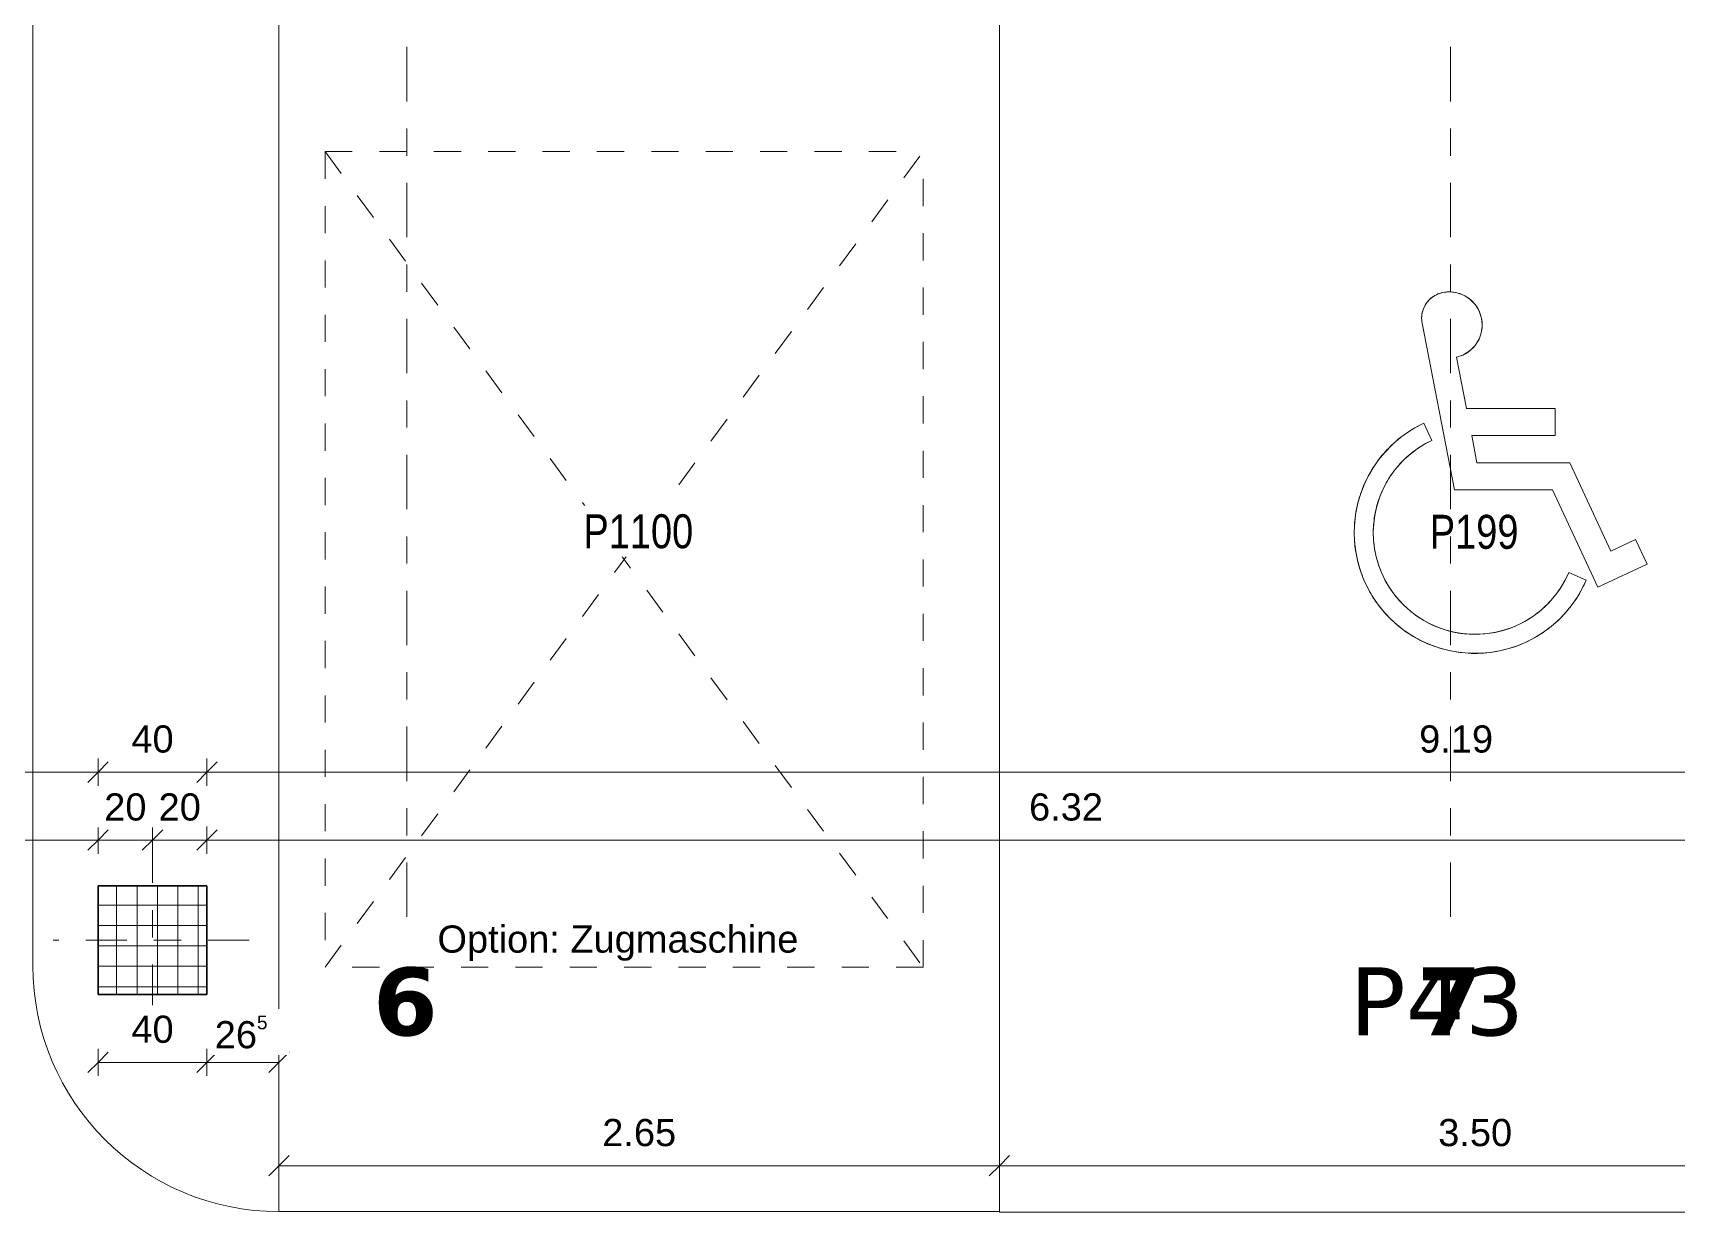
# Model space of a CAD drawing. Header units: metres. Extents: x -35.6 to 33, y -21.5 to 5.9.
# Drawn here: x -13.43 to -7.38, y -7.35 to -3.02 of the extents above; entities that cross this region are included whole.
import ezdxf

# ---------------------------------------------------------------- set-up
doc = ezdxf.new("R2010")
doc.units = ezdxf.units.M
for name, pattern in [('_Rasterlinie_', [0.375, 0.2, -0.05, 0.075, -0.05]), ('_Strichpunkt - Mittel_', [0.35, 0.15, -0.1, 0, -0.1]), ('_Verdeckte Linien_', [0.15, 0.1, -0.05])]:
    doc.linetypes.add(name, pattern=pattern)
for name, color, linetype, lineweight in [('A-____-____-DIMS', 7, 'Continuous', 5), ('A-____-____-DIMS-50', 7, 'Continuous', 5), ('A-____-NOTE-TEXT', 7, 'Continuous', 9), ('A-DETL-____-THIN', 7, 'Continuous', 9), ('A-DETL-GENF-HDLN', 7, '_Verdeckte Linien_', 9), ('A-DETL-GENF-OTLN', 7, 'Continuous', 9), ('C-PRKG-____-IDEN', 7, 'Continuous', 5), ('C-PRKG-____-OTLN', 7, 'Continuous', 9), ('S-COLS-____-MCUT', 7, 'Continuous', 35), ('S-COLS-____-OTLN', 7, 'Continuous', 9), ('S-GRID-____-OTLN', 7, 'Continuous', 5)]:
    doc.layers.add(name, color=color, linetype=linetype, lineweight=lineweight)
doc.layers.add('A-DETL-____-OTLN', color=5, linetype='Continuous', lineweight=9, true_color=0x0000ff)
doc.layers.add('S-GRID-____-IDEN', color=7, linetype='Continuous', lineweight=9, true_color=0x5555aa)
doc.styles.add('Arial', font='arial.ttf', dxfattribs={"height": 0.1})
doc.styles.add('Arial_2', font='arial.ttf', dxfattribs={"width": 0.8, "height": 0.125})
doc.styles.add('Verdana_B', font='verdana.ttf', dxfattribs={"height": 0.25})
doc.dimstyles.new('SUB_Rohbau_fein', dxfattribs={"dimscale": 0.3048, "dimtxt": 0.102026, "dimasz": 0.246063, "dimexe": 0.164042, "dimexo": 0.0625, "dimgap": 0.123031, "dimtad": 1, "dimdec": 1, "dimlfac": 100, "dimrnd": 0.5, "dimdsep": 46, "dimtxsty": 'Arial', "dimblk1": 'OBLIQUE', "dimblk2": 'OBLIQUE', "dimsah": 1, "dimcen": 0.09, "dimazin": 0, "dimtfac": 1, "dimtdec": 4, "dimtix": 1, "dimtmove": 0, "dimatfit": 3, "dimfxl": 0.164042, "dimfxlon": 1, "dimtvp": 1, "dimtfill": 1, "dimtolj": 1, "dimtzin": 0, "dimarcsym": 2})
doc.dimstyles.new('SUB_Rohbau_fein_1', dxfattribs={"dimscale": 0.3048, "dimtxt": 0.102026, "dimasz": 0.246063, "dimexe": 0.164042, "dimexo": 0.0625, "dimgap": 0.123031, "dimtad": 1, "dimrnd": 0.005, "dimzin": 0, "dimdsep": 46, "dimtxsty": 'Arial', "dimblk1": 'OBLIQUE', "dimblk2": 'OBLIQUE', "dimsah": 1, "dimcen": 0.09, "dimazin": 0, "dimtfac": 1, "dimtdec": 4, "dimtix": 1, "dimtmove": 0, "dimatfit": 3, "dimfxl": 0.164042, "dimfxlon": 1, "dimtvp": 1, "dimtfill": 1, "dimtolj": 1, "dimtzin": 0, "dimarcsym": 2})

# ---------------------------------------------------------------- blocks, each defined once
blk = doc.blocks.new('PP_Parkplatz - 3500 x 5000-21087691--01_UG_OK_FFB_AF_ru')
at = {"layer": 'C-PRKG-____-OTLN', "color": 253, "true_color": 0x999999}
for p, q in [((-9.878, -2.3551), (-9.878, -7.3523)), ((-9.878, -2.3551), (-9.878, -7.3541)), ((-9.878, -7.3523), (-9.878, -2.3551)), ((-8.3247, -4.066), (-8.3247, -4.066)), ((-8.3229, -4.0844), (-8.2036, -4.6978)), ((-8.2036, -4.6978), (-8.3229, -4.0844)), ((-8.102, -4.0909), (-8.102, -4.0909)), ((-8.1601, -4.3979), (-8.1967, -4.2094)), ((-8.1967, -4.2094), (-8.1601, -4.3978)), ((-8.1967, -4.2094), (-8.1967, -4.2094)), ((-8.1601, -4.3978), (-7.834, -4.3978)), ((-8.1601, -4.3978), (-8.1601, -4.3979)), ((-7.834, -4.3979), (-8.1601, -4.3979)), ((-7.834, -4.3978), (-7.834, -4.3979)), ((-7.834, -4.4978), (-7.834, -4.3979)), ((-7.834, -4.3979), (-7.834, -4.4978)), ((-8.2872, -4.5156), (-8.3169, -4.4523)), ((-8.3169, -4.4523), (-8.2872, -4.5156)), ((-8.3169, -4.4523), (-8.3169, -4.4523)), ((-8.2872, -4.5156), (-8.2872, -4.5156)), ((-8.1212, -4.5978), (-8.1406, -4.4978)), ((-8.1406, -4.4978), (-7.834, -4.4978)), ((-7.834, -4.4978), (-8.1406, -4.4978)), ((-8.1406, -4.4978), (-8.1212, -4.5978)), ((-8.1406, -4.4978), (-8.1406, -4.4978)), ((-7.834, -4.4978), (-7.834, -4.4978)), ((-7.7799, -4.5978), (-8.1212, -4.5978)), ((-8.1212, -4.5978), (-7.7799, -4.5978)), ((-8.1212, -4.5978), (-8.1212, -4.5978)), ((-7.6283, -4.9228), (-7.7799, -4.5978)), ((-7.7799, -4.5978), (-7.6283, -4.9228)), ((-7.7799, -4.5978), (-7.7799, -4.5978)), ((-8.2036, -4.6978), (-7.8436, -4.6978)), ((-7.8436, -4.6978), (-8.2036, -4.6978)), ((-8.2036, -4.6978), (-8.2036, -4.6978)), ((-7.8436, -4.6978), (-7.6767, -5.0557)), ((-7.6767, -5.0557), (-7.8436, -4.6978)), ((-7.8436, -4.6978), (-7.8436, -4.6978)), ((-8.5725, -4.8546), (-8.5725, -4.8546)), ((-7.5377, -4.8806), (-7.6283, -4.9228)), ((-7.6283, -4.9228), (-7.5377, -4.8806)), ((-7.4954, -4.9712), (-7.5377, -4.8806)), ((-7.5377, -4.8806), (-7.4954, -4.9712)), ((-7.5377, -4.8806), (-7.5377, -4.8806)), ((-7.6283, -4.9228), (-7.6283, -4.9228)), ((-7.7193, -5.0293), (-7.7836, -5.0018)), ((-7.7836, -5.0018), (-7.7193, -5.0293)), ((-7.7836, -5.0018), (-7.7836, -5.0018)), ((-7.6767, -5.0557), (-7.4954, -4.9712)), ((-7.4954, -4.9712), (-7.6767, -5.0557)), ((-7.4954, -4.9712), (-7.4954, -4.9712)), ((-7.7193, -5.0293), (-7.7193, -5.0293)), ((-7.6767, -5.0557), (-7.6767, -5.0557)), ((-9.878, -7.3523), (-9.878, -7.354)), ((-9.878, -7.354), (-9.878, -7.3523)), ((-6.378, -7.354), (-9.878, -7.354)), ((-6.378, -7.354), (-9.878, -7.354)), ((-9.878, -7.354), (-9.878, -7.3541)), ((-9.878, -7.3541), (-6.378, -7.3541))]:
    blk.add_line(p, q, dxfattribs=at)
for centre, major_axis, start_param, end_param in [((-8.2284, -4.066), (0.0962, 0), 1.762783, 3.333579), ((-8.2284, -4.066), (0.0962, 0), 2.024582, 2.286381), ((-8.2284, -4.066), (0.0962, 0), 1.762783, 2.024582), ((-8.2236, -4.0909), (0.1216, 0), 4.935437, 8.045968), ((-8.2236, -4.0909), (0.1216, 0), 1.503572, 1.762783), ((-8.2236, -4.0909), (0.1216, 0), 0.98515, 1.503572), ((-8.2236, -4.0909), (0.1216, 0), 0.725939, 0.98515), ((-8.2284, -4.066), (0.0962, 0), 2.810196, 3.071779), ((-8.2284, -4.066), (0.0962, 0), 2.548417, 2.80998), ((-8.2284, -4.066), (0.0962, 0), 2.286663, 2.548181), ((-8.2236, -4.0909), (0.1216, 0), 0.466728, 0.725737), ((-8.2236, -4.0909), (0.1216, 0), 0.207517, 0.466551), ((-8.2284, -4.066), (0.0962, 0), 3.071779, 3.333579), ((-8.2236, -4.0909), (0.1216, 0), 5.97228, 6.231321), ((-8.2236, -4.0909), (0.1216, 0), 6.231491, 6.490702), ((-8.2236, -4.0909), (0.1216, 0), 4.935437, 5.712851), ((-8.2236, -4.0909), (0.1216, 0), 5.713069, 5.972095), ((-8.128, -4.8546), (0.4445, 0), 2.009748, 5.87914), ((-8.128, -4.8546), (0.4445, 0), 2.009748, 2.346217), ((-8.128, -4.8546), (0.3745, 0), 2.009748, 5.87914), ((-8.128, -4.8546), (0.3745, 0), 2.009748, 2.194005), ((-8.128, -4.8546), (0.4445, 0), 2.514505, 2.682686), ((-8.128, -4.8546), (0.4445, 0), 2.346277, 2.514451), ((-8.128, -4.8546), (0.3745, 0), 2.378331, 2.562518), ((-8.128, -4.8546), (0.3745, 0), 2.194005, 2.378262), ((-8.128, -4.8546), (0.3745, 0), 2.56258, 2.746775), ((-8.128, -4.8546), (0.4445, 0), 2.682735, 2.85092), ((-8.128, -4.8546), (0.3745, 0), 2.746832, 2.931032), ((-8.128, -4.8546), (0.4445, 0), 2.850967, 3.019155), ((-8.128, -4.8546), (0.3745, 0), 2.931087, 3.115289), ((-8.128, -4.8546), (0.4445, 0), 3.019155, 3.187389), ((-8.128, -4.8546), (0.4445, 0), 3.187435, 3.355624), ((-8.128, -4.8546), (0.3745, 0), 3.115343, 3.141593), ((-8.128, -4.8546), (-0.3745, 0), 0, 0.157953), ((-8.128, -4.8546), (0.4445, 0), 3.355671, 3.523858), ((-8.128, -4.8546), (0.3745, 0), 3.299601, 3.483802), ((-8.128, -4.8546), (0.3745, 0), 3.483862, 3.668059), ((-8.128, -4.8546), (0.3745, 0), 5.694883, 5.879078), ((-8.128, -4.8546), (0.4445, 0), 3.523909, 3.692092), ((-8.128, -4.8546), (0.3745, 0), 3.668126, 5.32637), ((-8.128, -4.8546), (0.3745, 0), 5.32637, 5.694814), ((-8.128, -4.8546), (0.4445, 0), 5.710906, 5.879088), ((-8.128, -4.8546), (0.4445, 0), 3.692149, 3.860327), ((-8.128, -4.8546), (0.4445, 0), 5.374437, 5.710848), ((-8.128, -4.8546), (0.4445, 0), 3.860327, 4.028561), ((-8.128, -4.8546), (0.4445, 0), 4.028561, 4.196796), ((-8.128, -4.8546), (0.4445, 0), 4.196796, 4.36503), ((-8.128, -4.8546), (0.4445, 0), 4.36503, 5.206202), ((-8.128, -4.8546), (0.4445, 0), 5.206202, 5.374437)]:
    blk.add_ellipse(centre, major_axis=major_axis, ratio=0.999794, start_param=start_param, end_param=end_param, dxfattribs=at)
blk = doc.blocks.new('PP_Parkplatz - 2650 x 5000-V24--01_UG_OK_FFB_AF_ru')
at = {"layer": 'C-PRKG-____-OTLN', "color": 253, "true_color": 0x999999}
for p, q in [((-12.528, -7.3523), (-12.528, -2.3534)), ((-12.528, -2.3534), (-12.528, -7.3523)), ((-12.528, -7.3523), (-12.528, -2.3534)), ((-9.878, -7.3523), (-9.878, -2.3534)), ((-9.878, -7.3523), (-9.878, -2.3551)), ((-9.878, -2.3551), (-9.878, -7.3523)), ((-9.878, -7.3523), (-12.528, -7.3523)), ((-12.528, -7.3523), (-9.878, -7.3523)), ((-9.878, -7.3523), (-12.528, -7.3523)), ((-12.528, -7.3523), (-12.528, -7.3523)), ((-9.878, -7.3523), (-9.878, -7.3523))]:
    blk.add_line(p, q, dxfattribs=at)
blk = doc.blocks.new('DE_Kreuz_Text_Abmessungen - Nur_Text-21084889--01_UG_OK_FFB_AF_ru')
at = {"layer": 'A-DETL-GENF-HDLN'}
for p, q in [((0, 3), (2.2, 3)), ((0, 3), (0, 0)), ((0, 0), (2.2, 3)), ((0, 3), (2.2, 0)), ((2.2, 0), (2.2, 3)), ((2.2, 0), (0, 0))]:
    blk.add_line(p, q, dxfattribs=at)
blk = doc.blocks.new('DIMBLOCK159--01_UG_OK_FFB_AF_ru')
at = {"layer": 'A-____-____-DIMS-50'}
for p, q in [((-19.538, -5.7358), (-19.5755, -5.7733)), ((-19.538, -5.7358), (-19.538, -5.6858)), ((-19.538, -5.7358), (-19.5005, -5.6983)), ((-19.538, -5.7358), (-13.193, -5.7358)), ((-19.538, -5.7358), (-19.538, -5.7858)), ((-13.193, -5.7358), (-13.2305, -5.7733)), ((-13.193, -5.7358), (-13.193, -5.6858)), ((-13.193, -5.7358), (-13.1555, -5.6983)), ((-13.193, -5.7358), (-13.193, -5.7858))]:
    blk.add_line(p, q, dxfattribs=at)
at = {"layer": 'A-____-____-DIMS-50', "color": 0, "insert": (-16.5272, -5.5638), "char_height": 0.1, "width": 0.388091, "attachment_point": 1, "line_spacing_factor": 0.941778, "style": 'Arial', "bg_fill": 3, "box_fill_scale": 1.25, "bg_fill_color": 256, "bg_fill_true_color": 13158600, "bg_fill_transparency": 0}
blk.add_mtext('6.34\\A2\\H0.5x;\\S5^  ;\\H2x;', dxfattribs=at)
blk = doc.blocks.new('_Oblique')
at = {"color": 0, "linetype": 'ByBlock', "lineweight": -2}
blk.add_line((-0.5, -0.5), (0.5, 0.5), dxfattribs=at)
blk = doc.blocks.new('DIMBLOCK160--01_UG_OK_FFB_AF_ru')
at = {"layer": 'A-____-____-DIMS-50'}
for p, q in [((-13.193, -5.7358), (-13.2305, -5.7733)), ((-13.193, -5.7358), (-13.193, -5.6858)), ((-13.193, -5.7358), (-13.1555, -5.6983)), ((-13.193, -5.7358), (-12.793, -5.7358)), ((-13.193, -5.7358), (-13.193, -5.7858)), ((-12.793, -5.7358), (-12.8305, -5.7733)), ((-12.793, -5.7358), (-12.793, -5.6858)), ((-12.793, -5.7358), (-12.7555, -5.6983)), ((-12.793, -5.7358), (-12.793, -5.7858))]:
    blk.add_line(p, q, dxfattribs=at)
at = {"layer": 'A-____-____-DIMS-50', "color": 0, "insert": (-13.0706, -5.5638), "char_height": 0.1, "width": 0.186088, "attachment_point": 1, "line_spacing_factor": 0.941778, "style": 'Arial', "bg_fill": 3, "box_fill_scale": 1.25, "bg_fill_color": 256, "bg_fill_true_color": 13158600, "bg_fill_transparency": 0}
blk.add_mtext('40', dxfattribs=at)
blk = doc.blocks.new('DIMBLOCK161--01_UG_OK_FFB_AF_ru')
at = {"layer": 'A-____-____-DIMS-50'}
for p, q in [((-12.793, -5.7358), (-12.8305, -5.7733)), ((-12.793, -5.7358), (-12.793, -5.6858)), ((-12.793, -5.7358), (-12.7555, -5.6983)), ((-12.793, -5.7358), (-3.603, -5.7358)), ((-12.793, -5.7358), (-12.793, -5.7858)), ((-3.603, -5.7358), (-3.6405, -5.7733)), ((-3.603, -5.7358), (-3.603, -5.6858)), ((-3.603, -5.7358), (-3.5655, -5.6983)), ((-3.603, -5.7358), (-3.603, -5.7858))]:
    blk.add_line(p, q, dxfattribs=at)
at = {"layer": 'A-____-____-DIMS-50', "color": 0, "insert": (-8.3337, -5.5638), "char_height": 0.1, "width": 0.325653, "attachment_point": 1, "line_spacing_factor": 0.941778, "style": 'Arial', "bg_fill": 3, "box_fill_scale": 1.25, "bg_fill_color": 256, "bg_fill_true_color": 13158600, "bg_fill_transparency": 0}
blk.add_mtext('9.19', dxfattribs=at)
blk = doc.blocks.new('DIMBLOCK180--01_UG_OK_FFB_AF_ru')
at = {"layer": 'A-____-____-DIMS-50'}
for p, q in [((-15.073, -5.9858), (-15.1105, -6.0233)), ((-15.073, -5.9858), (-15.073, -5.9358)), ((-15.073, -5.9858), (-15.0355, -5.9483)), ((-15.073, -5.9858), (-13.193, -5.9858)), ((-15.073, -5.9858), (-15.073, -6.0358)), ((-13.193, -5.9858), (-13.2305, -6.0233)), ((-13.193, -5.9858), (-13.193, -5.9358)), ((-13.193, -5.9858), (-13.1555, -5.9483)), ((-13.193, -5.9858), (-13.193, -6.0358))]:
    blk.add_line(p, q, dxfattribs=at)
at = {"layer": 'A-____-____-DIMS-50', "color": 0, "insert": (-14.2687, -5.8138), "char_height": 0.1, "width": 0.325653, "attachment_point": 1, "line_spacing_factor": 0.941778, "style": 'Arial', "bg_fill": 3, "box_fill_scale": 1.25, "bg_fill_color": 256, "bg_fill_true_color": 13158600, "bg_fill_transparency": 0}
blk.add_mtext('1.88', dxfattribs=at)
blk = doc.blocks.new('DIMBLOCK181--01_UG_OK_FFB_AF_ru')
at = {"layer": 'A-____-____-DIMS-50'}
for p, q in [((-13.193, -5.9858), (-13.2305, -6.0233)), ((-13.193, -5.9858), (-13.193, -5.9358)), ((-13.193, -5.9858), (-13.1555, -5.9483)), ((-13.193, -5.9858), (-12.993, -5.9858)), ((-13.193, -5.9858), (-13.193, -6.0358)), ((-12.993, -5.9858), (-13.0305, -6.0233)), ((-12.993, -5.9858), (-12.993, -5.9358)), ((-12.993, -5.9858), (-12.9555, -5.9483)), ((-12.993, -5.9858), (-12.993, -6.0358))]:
    blk.add_line(p, q, dxfattribs=at)
at = {"layer": 'A-____-____-DIMS-50', "color": 0, "insert": (-13.1706, -5.8138), "char_height": 0.1, "width": 0.186088, "attachment_point": 1, "line_spacing_factor": 0.941778, "style": 'Arial', "bg_fill": 3, "box_fill_scale": 1.25, "bg_fill_color": 256, "bg_fill_true_color": 13158600, "bg_fill_transparency": 0}
blk.add_mtext('20', dxfattribs=at)
blk = doc.blocks.new('DIMBLOCK182--01_UG_OK_FFB_AF_ru')
at = {"layer": 'A-____-____-DIMS-50'}
for p, q in [((-12.993, -5.9858), (-13.0305, -6.0233)), ((-12.993, -5.9858), (-12.993, -5.9358)), ((-12.993, -5.9858), (-12.9555, -5.9483)), ((-12.993, -5.9858), (-12.793, -5.9858)), ((-12.993, -5.9858), (-12.993, -6.0358)), ((-12.793, -5.9858), (-12.8305, -6.0233)), ((-12.793, -5.9858), (-12.793, -5.9358)), ((-12.793, -5.9858), (-12.7555, -5.9483)), ((-12.793, -5.9858), (-12.793, -6.0358))]:
    blk.add_line(p, q, dxfattribs=at)
at = {"layer": 'A-____-____-DIMS-50', "color": 0, "insert": (-12.9706, -5.8138), "char_height": 0.1, "width": 0.186088, "attachment_point": 1, "line_spacing_factor": 0.941778, "style": 'Arial', "bg_fill": 3, "box_fill_scale": 1.25, "bg_fill_color": 256, "bg_fill_true_color": 13158600, "bg_fill_transparency": 0}
blk.add_mtext('20', dxfattribs=at)
blk = doc.blocks.new('DIMBLOCK183--01_UG_OK_FFB_AF_ru')
at = {"layer": 'A-____-____-DIMS-50'}
for p, q in [((-12.793, -5.9858), (-12.8305, -6.0233)), ((-12.793, -5.9858), (-12.793, -5.9358)), ((-12.793, -5.9858), (-12.7555, -5.9483)), ((-12.793, -5.9858), (-6.473, -5.9858)), ((-12.793, -5.9858), (-12.793, -6.0358)), ((-6.473, -5.9858), (-6.5105, -6.0233)), ((-6.473, -5.9858), (-6.473, -5.9358)), ((-6.473, -5.9858), (-6.4355, -5.9483)), ((-6.473, -5.9858), (-6.473, -6.0358))]:
    blk.add_line(p, q, dxfattribs=at)
at = {"layer": 'A-____-____-DIMS-50', "color": 0, "insert": (-9.7687, -5.8138), "char_height": 0.1, "width": 0.325653, "attachment_point": 1, "line_spacing_factor": 0.941778, "style": 'Arial', "bg_fill": 3, "box_fill_scale": 1.25, "bg_fill_color": 256, "bg_fill_true_color": 13158600, "bg_fill_transparency": 0}
blk.add_mtext('6.32', dxfattribs=at)
blk = doc.blocks.new('DIMBLOCK212--01_UG_OK_FFB_AF_ru')
at = {"layer": 'A-____-____-DIMS-50'}
for p, q in [((-12.528, -7.1834), (-12.528, -7.1334)), ((-9.878, -7.1834), (-9.878, -7.1334)), ((-12.528, -7.1834), (-12.5655, -7.2209)), ((-12.528, -7.1834), (-12.4905, -7.1459)), ((-12.528, -7.1834), (-9.878, -7.1834)), ((-12.528, -7.1834), (-12.528, -7.2334)), ((-9.878, -7.1834), (-9.9155, -7.2209)), ((-9.878, -7.1834), (-9.8405, -7.1459)), ((-9.878, -7.1834), (-9.878, -7.2334))]:
    blk.add_line(p, q, dxfattribs=at)
at = {"layer": 'A-____-____-DIMS-50', "color": 0, "insert": (-11.3387, -7.0114), "char_height": 0.1, "width": 0.325653, "attachment_point": 1, "line_spacing_factor": 0.941778, "style": 'Arial', "bg_fill": 3, "box_fill_scale": 1.25, "bg_fill_color": 256, "bg_fill_true_color": 13158600, "bg_fill_transparency": 0}
blk.add_mtext('2.65', dxfattribs=at)
blk = doc.blocks.new('DIMBLOCK213--01_UG_OK_FFB_AF_ru')
at = {"layer": 'A-____-____-DIMS-50'}
for p, q in [((-9.878, -7.1834), (-9.878, -7.1334)), ((-6.378, -7.1834), (-6.378, -7.1334)), ((-9.878, -7.1834), (-9.9155, -7.2209)), ((-9.878, -7.1834), (-9.8405, -7.1459)), ((-9.878, -7.1834), (-6.378, -7.1834)), ((-9.878, -7.1834), (-9.878, -7.2334)), ((-6.378, -7.1834), (-6.4155, -7.2209)), ((-6.378, -7.1834), (-6.3405, -7.1459)), ((-6.378, -7.1834), (-6.378, -7.2334))]:
    blk.add_line(p, q, dxfattribs=at)
at = {"layer": 'A-____-____-DIMS-50', "color": 0, "insert": (-8.2637, -7.0114), "char_height": 0.1, "width": 0.325653, "attachment_point": 1, "line_spacing_factor": 0.941778, "style": 'Arial', "bg_fill": 3, "box_fill_scale": 1.25, "bg_fill_color": 256, "bg_fill_true_color": 13158600, "bg_fill_transparency": 0}
blk.add_mtext('3.50', dxfattribs=at)
blk = doc.blocks.new('DIMBLOCK308--01_UG_OK_FFB_AF_ru')
at = {"layer": 'A-____-____-DIMS-50'}
for p, q in [((-13.193, -6.8034), (-13.193, -6.7534)), ((-13.193, -6.8034), (-13.1555, -6.7659)), ((-12.793, -6.8034), (-12.793, -6.7534)), ((-12.793, -6.8034), (-12.7555, -6.7659)), ((-13.193, -6.8034), (-13.2305, -6.8409)), ((-13.193, -6.8034), (-12.793, -6.8034)), ((-13.193, -6.8034), (-13.193, -6.8534)), ((-12.793, -6.8034), (-12.8305, -6.8409)), ((-12.793, -6.8034), (-12.793, -6.8534))]:
    blk.add_line(p, q, dxfattribs=at)
at = {"layer": 'A-____-____-DIMS-50', "color": 0, "insert": (-13.0706, -6.6314), "char_height": 0.1, "width": 0.186088, "attachment_point": 1, "line_spacing_factor": 0.941778, "style": 'Arial', "bg_fill": 3, "box_fill_scale": 1.25, "bg_fill_color": 256, "bg_fill_true_color": 13158600, "bg_fill_transparency": 0}
blk.add_mtext('40', dxfattribs=at)
blk = doc.blocks.new('DIMBLOCK309--01_UG_OK_FFB_AF_ru')
at = {"layer": 'A-____-____-DIMS-50'}
for p, q in [((-12.793, -6.8034), (-12.793, -6.7534)), ((-12.793, -6.8034), (-12.7555, -6.7659)), ((-12.528, -6.8034), (-12.528, -6.7534)), ((-12.528, -6.8034), (-12.4905, -6.7659)), ((-12.793, -6.8034), (-12.8305, -6.8409)), ((-12.793, -6.8034), (-12.528, -6.8034)), ((-12.793, -6.8034), (-12.793, -6.8534)), ((-12.528, -6.8034), (-12.5655, -6.8409)), ((-12.528, -6.8034), (-12.528, -6.8534))]:
    blk.add_line(p, q, dxfattribs=at)
at = {"layer": 'A-____-____-DIMS-50', "color": 0, "insert": (-12.7641, -6.6314), "char_height": 0.1, "width": 0.248525, "attachment_point": 1, "line_spacing_factor": 0.941778, "style": 'Arial', "bg_fill": 3, "box_fill_scale": 1.25, "bg_fill_color": 256, "bg_fill_true_color": 13158600, "bg_fill_transparency": 0}
blk.add_mtext('26\\A2\\H0.5x;\\S5^  ;\\H2x;', dxfattribs=at)

msp = doc.modelspace()

# ---------------------------------------------------------------- hatches: boundary and pattern name
at = {"layer": 'S-COLS-____-OTLN'}
h = msp.add_hatch(dxfattribs=at)
h.set_pattern_fill('FP_2', color=256, style=0, pattern_type=2)
h.set_pattern_definition([(0, (0, 0), (0, 0.075), []), (90, (0, 0), (-0.075, 5e-18), [])])
h.paths.add_polyline_path([(-12.9123, -6.5534), (-12.793, -6.5534), (-12.793, -6.1534), (-13.193, -6.1534), (-13.193, -6.5534)])

# ---------------------------------------------------------------- linework, layer by layer
at = {"layer": 'A-DETL-____-OTLN', "color": 8, "linetype": '_Strichpunkt - Mittel_', "true_color": 0x808080}
for p, q in [((-12.993, -5.9934), (-12.993, -6.7134)), ((-12.638, -6.3534), (-13.358, -6.3534))]:
    msp.add_line(p, q, dxfattribs=at)
at = {"layer": 'A-DETL-____-THIN'}
msp.add_line((-13.433, -2.3534), (-13.433, -6.4473), dxfattribs=at)
msp.add_arc((-12.528, -6.4473), 0.905, 180, 270, dxfattribs=at)
at = {"layer": 'S-COLS-____-MCUT'}
for p, q in [((-12.793, -6.1534), (-13.193, -6.1534)), ((-13.193, -6.1534), (-13.193, -6.5534)), ((-12.793, -6.5534), (-12.793, -6.1534)), ((-13.193, -6.5534), (-12.793, -6.5534))]:
    msp.add_line(p, q, dxfattribs=at)
at = {"layer": 'S-GRID-____-OTLN', "color": 8, "linetype": '_Rasterlinie_', "true_color": 0x808080}
for p, q in [((-12.058, -6.2685), (-12.058, 5.1611)), ((-8.218, -6.2685), (-8.218, 5.1611))]:
    msp.add_line(p, q, dxfattribs=at)

# ---------------------------------------------------------------- block references
at = {"layer": 'A-DETL-GENF-OTLN'}
msp.add_blockref('DE_Kreuz_Text_Abmessungen - Nur_Text-21084889--01_UG_OK_FFB_AF_ru', (-12.358, -6.4534), dxfattribs=at)
at = {"layer": 'C-PRKG-____-OTLN', "color": 253, "true_color": 0x999999}
for name in ['PP_Parkplatz - 2650 x 5000-V24--01_UG_OK_FFB_AF_ru', 'PP_Parkplatz - 3500 x 5000-21087691--01_UG_OK_FFB_AF_ru']:
    msp.add_blockref(name, (0, 0), dxfattribs=at)

# ---------------------------------------------------------------- texts
at = {"layer": 'S-GRID-____-IDEN', "color": 8, "lineweight": 5, "true_color": 0x808080, "char_height": 0.25, "attachment_point": 1, "style": 'Verdana_B'}
for s, insert, width in [('P43', (-8.59, -6.454), 0.89789), ('\\fVerdana|b1|i0|c0|p34|;7', (-8.342, -6.454), 0.296624)]:
    msp.add_mtext(s, dxfattribs=dict(at, insert=insert, width=width))

# ---------------------------------------------------------------- next in the draw order: texts
at = {"layer": 'A-____-NOTE-TEXT', "lineweight": 5, "insert": (-11.9449, -6.2997), "char_height": 0.1, "width": 1.647468, "attachment_point": 1, "style": 'Arial', "bg_fill": 3, "box_fill_scale": 1.25, "bg_fill_color": 256, "bg_fill_true_color": 13158600, "bg_fill_transparency": 0}
msp.add_mtext('Option: Zugmaschine', dxfattribs=at)
at = {"layer": 'C-PRKG-____-IDEN', "char_height": 0.125, "attachment_point": 1, "style": 'Arial_2', "bg_fill": 3, "box_fill_scale": 1.25, "bg_fill_color": 256, "bg_fill_true_color": 13158600, "bg_fill_transparency": 0}
for s, insert, width in [('P1100', (-11.408, -4.7873), 0.484219), ('P199', (-8.2947, -4.7893), 0.391223)]:
    msp.add_mtext(s, dxfattribs=dict(at, insert=insert, width=width))

# ---------------------------------------------------------------- next in the draw order: dimensions: what is measured, and where the dimension line sits
at = {"layer": 'A-____-____-DIMS'}
dim = msp.add_linear_dim(base=(-13.193, -5.7358), p1=(-19.538, -5.7858), p2=(-13.193, -5.7858), text='\\A1;6.34\\Q;{\\A1;{\\H0.5x;\\S5^ ;}}', dimstyle='SUB_Rohbau_fein_1', override={"dimpost": '<>', "dimfxl": 6.345}, dxfattribs=at)
dim.commit()
dim.dimension.update_dxf_attribs({"geometry": 'DIMBLOCK159--01_UG_OK_FFB_AF_ru', "text_midpoint": (-16.3655, -5.6472)})
for base, p1, p2, dimstyle, override, picture, middle in [((-12.793, -6.8034), (-13.193, -6.7534), (-12.793, -6.7534), 'SUB_Rohbau_fein', {"dimpost": '<>', "dimfxl": 0.4}, 'DIMBLOCK308--01_UG_OK_FFB_AF_ru', (-12.993, -6.7149)), ((-9.878, -7.1834), (-12.528, -7.1334), (-9.878, -7.1334), 'SUB_Rohbau_fein_1', {"dimpost": '<>', "dimfxl": 2.65}, 'DIMBLOCK212--01_UG_OK_FFB_AF_ru', (-11.203, -7.0949))]:
    dim = msp.add_linear_dim(base=base, p1=p1, p2=p2, dimstyle=dimstyle, override=override, dxfattribs=at)
    dim.commit()
    dim.dimension.update_dxf_attribs({"geometry": picture, "text_midpoint": middle})

# ---------------------------------------------------------------- next in the draw order: texts
at = {"layer": 'S-GRID-____-IDEN', "color": 8, "lineweight": 5, "true_color": 0x808080, "insert": (-12.182, -6.454), "char_height": 0.25, "width": 0.296624, "attachment_point": 1, "style": 'Verdana_B'}
msp.add_mtext('\\fVerdana|b1|i0|c0|p34|;6', dxfattribs=at)

# ---------------------------------------------------------------- next in the draw order: dimensions: what is measured, and where the dimension line sits
at = {"layer": 'A-____-____-DIMS'}
for base, p1, p2, dimstyle, override, picture, middle in [((-12.793, -5.7358), (-13.193, -5.7858), (-12.793, -5.7858), 'SUB_Rohbau_fein', {"dimpost": '<>', "dimfxl": 0.4}, 'DIMBLOCK160--01_UG_OK_FFB_AF_ru', (-12.993, -5.6473)), ((-6.378, -7.1834), (-9.878, -7.1334), (-6.378, -7.1334), 'SUB_Rohbau_fein_1', {"dimpost": '<>', "dimfxl": 3.5}, 'DIMBLOCK213--01_UG_OK_FFB_AF_ru', (-8.128, -7.0948))]:
    dim = msp.add_linear_dim(base=base, p1=p1, p2=p2, dimstyle=dimstyle, override=override, dxfattribs=at)
    dim.commit()
    dim.dimension.update_dxf_attribs({"geometry": picture, "text_midpoint": middle})
dim = msp.add_linear_dim(base=(-12.528, -6.8034), p1=(-12.793, -6.7534), p2=(-12.528, -6.7534), text='\\A1;26\\Q;{\\A1;{\\H0.5x;\\S5^ ;}}', dimstyle='SUB_Rohbau_fein', override={"dimpost": '<>', "dimfxl": 0.265}, dxfattribs=at)
dim.commit()
dim.dimension.update_dxf_attribs({"geometry": 'DIMBLOCK309--01_UG_OK_FFB_AF_ru', "text_midpoint": (-12.6605, -6.7149)})

# ---------------------------------------------------------------- next in the draw order: dimensions: what is measured, and where the dimension line sits
for base, p1, p2, override, picture, middle in [((-3.603, -5.7358), (-12.793, -5.7858), (-3.603, -5.7858), {"dimpost": '<>', "dimfxl": 9.19}, 'DIMBLOCK161--01_UG_OK_FFB_AF_ru', (-8.198, -5.6473)), ((-13.193, -5.9858), (-15.073, -6.0358), (-13.193, -6.0358), {"dimpost": '<>', "dimfxl": 1.88}, 'DIMBLOCK180--01_UG_OK_FFB_AF_ru', (-14.133, -5.8973))]:
    dim = msp.add_linear_dim(base=base, p1=p1, p2=p2, dimstyle='SUB_Rohbau_fein_1', override=override, dxfattribs=at)
    dim.commit()
    dim.dimension.update_dxf_attribs({"geometry": picture, "text_midpoint": middle})

# ---------------------------------------------------------------- next in the draw order: dimensions: what is measured, and where the dimension line sits
dim = msp.add_linear_dim(base=(-12.993, -5.9858), p1=(-13.193, -6.0358), p2=(-12.993, -5.9358), dimstyle='SUB_Rohbau_fein', override={"dimpost": '<>', "dimfxl": 0.223607}, dxfattribs=at)
dim.commit()
dim.dimension.update_dxf_attribs({"geometry": 'DIMBLOCK181--01_UG_OK_FFB_AF_ru', "text_midpoint": (-13.093, -5.8973)})

# ---------------------------------------------------------------- next in the draw order: dimensions: what is measured, and where the dimension line sits
dim = msp.add_linear_dim(base=(-12.793, -5.9858), p1=(-12.993, -5.9358), p2=(-12.793, -6.0358), dimstyle='SUB_Rohbau_fein', override={"dimpost": '<>', "dimfxl": 0.223607}, dxfattribs=at)
dim.commit()
dim.dimension.update_dxf_attribs({"geometry": 'DIMBLOCK182--01_UG_OK_FFB_AF_ru', "text_midpoint": (-12.893, -5.8973)})

# ---------------------------------------------------------------- next in the draw order: dimensions: what is measured, and where the dimension line sits
dim = msp.add_linear_dim(base=(-6.473, -5.9858), p1=(-12.793, -6.0358), p2=(-6.473, -6.0358), dimstyle='SUB_Rohbau_fein_1', override={"dimpost": '<>', "dimfxl": 6.32}, dxfattribs=at)
dim.commit()
dim.dimension.update_dxf_attribs({"geometry": 'DIMBLOCK183--01_UG_OK_FFB_AF_ru', "text_midpoint": (-9.633, -5.8972)})

# ---------------------------------------------------------------- next in the draw order: linework, layer by layer
at = {"layer": 'S-GRID-____-OTLN', "color": 8, "linetype": '_Rasterlinie_', "true_color": 0x808080}
msp.add_line((-8.218, -6.2685), (-8.218, 5.1611), dxfattribs=at)

doc.saveas('drawing.dxf')
